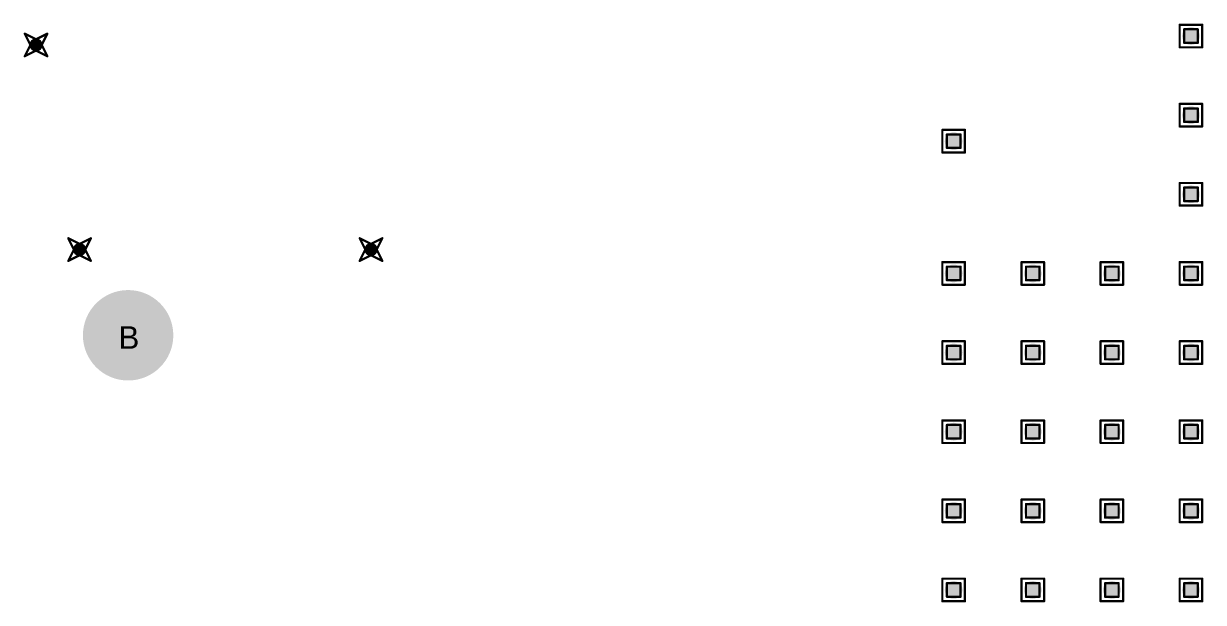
# Model space of a CAD drawing. Header units: millimetres. Extents: x -25 to 478, y -31 to 252.
# Drawn here: x 120.72 to 147.24, y 75.26 to 88.26 of the extents above; entities that cross this region are included whole.
import ezdxf

# ---------------------------------------------------------------- set-up
doc = ezdxf.new("R2010")
doc.units = ezdxf.units.MM
for name, color, linetype in [('DrillDrawing', 1, 'Continuous'), ('MultiLayer', 9, 'Continuous'), ('PadHoleLayer', 156, 'Continuous'), ('ViaHoleLayer', 16, 'Continuous')]:
    doc.layers.add(name, color=color, linetype=linetype)
doc.styles.add('Arial', font='', dxfattribs={"height": 0.2})
doc.styles.get('Arial').set_extended_font_data('Arial')

# ---------------------------------------------------------------- blocks, each defined once
blk = doc.blocks.new('KEYSTONE5000_975')
at = {"layer": 'MultiLayer'}
h = blk.add_hatch(color=9, dxfattribs=at)
edge = h.paths.add_edge_path()
edge.add_arc((0, 0), 1.016, 0, 360)
at = {"layer": 'PadHoleLayer'}
h = blk.add_hatch(color=156, dxfattribs=at)
edge = h.paths.add_edge_path()
edge.add_arc((0, 0), 0.508, 0, 360)

msp = doc.modelspace()

# ---------------------------------------------------------------- hatches: boundary and pattern name
at = {"layer": 'ViaHoleLayer'}
h = msp.add_hatch(color=16, dxfattribs=at)
edge = h.paths.add_edge_path()
edge.add_arc((146.964, 87.982), 0.2, 0, 360)
h = msp.add_hatch(color=16, dxfattribs=at)
edge = h.paths.add_edge_path()
edge.add_arc((121.003, 87.781), 0.15, 0, 360)
h = msp.add_hatch(color=16, dxfattribs=at)
edge = h.paths.add_edge_path()
edge.add_arc((146.964, 86.204), 0.2, 0, 360)
h = msp.add_hatch(color=16, dxfattribs=at)
edge = h.paths.add_edge_path()
edge.add_arc((141.63, 85.619), 0.2, 0, 360)
h = msp.add_hatch(color=16, dxfattribs=at)
edge = h.paths.add_edge_path()
edge.add_arc((146.964, 84.426), 0.2, 0, 360)
h = msp.add_hatch(color=16, dxfattribs=at)
edge = h.paths.add_edge_path()
edge.add_arc((121.982, 83.184), 0.15, 0, 360)
h = msp.add_hatch(color=16, dxfattribs=at)
edge = h.paths.add_edge_path()
edge.add_arc((128.533, 83.184), 0.15, 0, 360)
h = msp.add_hatch(color=16, dxfattribs=at)
edge = h.paths.add_edge_path()
edge.add_arc((141.63, 82.648), 0.2, 0, 360)
h = msp.add_hatch(color=16, dxfattribs=at)
edge = h.paths.add_edge_path()
edge.add_arc((143.408, 82.648), 0.2, 0, 360)
h = msp.add_hatch(color=16, dxfattribs=at)
edge = h.paths.add_edge_path()
edge.add_arc((145.186, 82.648), 0.2, 0, 360)
h = msp.add_hatch(color=16, dxfattribs=at)
edge = h.paths.add_edge_path()
edge.add_arc((146.964, 82.648), 0.2, 0, 360)
h = msp.add_hatch(color=16, dxfattribs=at)
edge = h.paths.add_edge_path()
edge.add_arc((141.63, 80.87), 0.2, 0, 360)
h = msp.add_hatch(color=16, dxfattribs=at)
edge = h.paths.add_edge_path()
edge.add_arc((143.408, 80.87), 0.2, 0, 360)
h = msp.add_hatch(color=16, dxfattribs=at)
edge = h.paths.add_edge_path()
edge.add_arc((145.186, 80.87), 0.2, 0, 360)
h = msp.add_hatch(color=16, dxfattribs=at)
edge = h.paths.add_edge_path()
edge.add_arc((146.964, 80.87), 0.2, 0, 360)
h = msp.add_hatch(color=16, dxfattribs=at)
edge = h.paths.add_edge_path()
edge.add_arc((141.63, 79.092), 0.2, 0, 360)
h = msp.add_hatch(color=16, dxfattribs=at)
edge = h.paths.add_edge_path()
edge.add_arc((143.408, 79.092), 0.2, 0, 360)
h = msp.add_hatch(color=16, dxfattribs=at)
edge = h.paths.add_edge_path()
edge.add_arc((145.186, 79.092), 0.2, 0, 360)
h = msp.add_hatch(color=16, dxfattribs=at)
edge = h.paths.add_edge_path()
edge.add_arc((146.964, 79.092), 0.2, 0, 360)
h = msp.add_hatch(color=16, dxfattribs=at)
edge = h.paths.add_edge_path()
edge.add_arc((141.63, 77.314), 0.2, 0, 360)
h = msp.add_hatch(color=16, dxfattribs=at)
edge = h.paths.add_edge_path()
edge.add_arc((143.408, 77.314), 0.2, 0, 360)
h = msp.add_hatch(color=16, dxfattribs=at)
edge = h.paths.add_edge_path()
edge.add_arc((145.186, 77.314), 0.2, 0, 360)
h = msp.add_hatch(color=16, dxfattribs=at)
edge = h.paths.add_edge_path()
edge.add_arc((146.964, 77.314), 0.2, 0, 360)
h = msp.add_hatch(color=16, dxfattribs=at)
edge = h.paths.add_edge_path()
edge.add_arc((141.63, 75.536), 0.2, 0, 360)
h = msp.add_hatch(color=16, dxfattribs=at)
edge = h.paths.add_edge_path()
edge.add_arc((143.408, 75.536), 0.2, 0, 360)
h = msp.add_hatch(color=16, dxfattribs=at)
edge = h.paths.add_edge_path()
edge.add_arc((145.186, 75.536), 0.2, 0, 360)
h = msp.add_hatch(color=16, dxfattribs=at)
edge = h.paths.add_edge_path()
edge.add_arc((146.964, 75.536), 0.2, 0, 360)

# ---------------------------------------------------------------- linework, layer by layer
at = {"layer": 'DrillDrawing', "const_width": 0.0508}
for points in [[(120.749, 88.035), (121.003, 87.908)], [(120.749, 88.035), (120.876, 87.781)], [(121.003, 87.908), (121.257, 88.035)], [(121.13, 87.781), (121.257, 88.035)], [(146.71, 88.236), (147.218, 88.236)], [(146.71, 87.728), (146.71, 88.236)], [(146.812, 88.134), (147.117, 88.134)], [(146.812, 87.829), (146.812, 88.134)], [(147.117, 87.829), (147.117, 88.134)], [(147.218, 87.728), (147.218, 88.236)], [(120.749, 87.527), (120.876, 87.781)], [(121.13, 87.781), (121.257, 87.527)], [(146.812, 87.829), (147.117, 87.829)], [(120.749, 87.527), (121.003, 87.654)], [(121.003, 87.654), (121.257, 87.527)], [(146.71, 87.728), (147.218, 87.728)], [(146.71, 86.458), (147.218, 86.458)], [(146.71, 85.95), (146.71, 86.458)], [(147.218, 85.95), (147.218, 86.458)], [(146.812, 86.356), (147.117, 86.356)], [(146.812, 86.051), (146.812, 86.356)], [(147.117, 86.051), (147.117, 86.356)], [(146.71, 85.95), (147.218, 85.95)], [(146.812, 86.051), (147.117, 86.051)], [(141.376, 85.873), (141.884, 85.873)], [(141.376, 85.365), (141.376, 85.873)], [(141.478, 85.772), (141.783, 85.772)], [(141.478, 85.467), (141.478, 85.772)], [(141.783, 85.467), (141.783, 85.772)], [(141.884, 85.365), (141.884, 85.873)], [(141.478, 85.467), (141.783, 85.467)], [(141.376, 85.365), (141.884, 85.365)], [(146.71, 84.68), (147.218, 84.68)], [(146.71, 84.172), (146.71, 84.68)], [(146.812, 84.578), (147.117, 84.578)], [(146.812, 84.273), (146.812, 84.578)], [(147.117, 84.273), (147.117, 84.578)], [(147.218, 84.172), (147.218, 84.68)], [(146.71, 84.172), (147.218, 84.172)], [(146.812, 84.273), (147.117, 84.273)], [(121.728, 83.438), (121.982, 83.311)], [(121.728, 83.438), (121.855, 83.184)], [(121.982, 83.311), (122.236, 83.438)], [(122.109, 83.184), (122.236, 83.438)], [(128.279, 83.438), (128.533, 83.311)], [(128.279, 83.438), (128.406, 83.184)], [(128.533, 83.311), (128.787, 83.438)], [(128.66, 83.184), (128.787, 83.438)], [(121.728, 82.93), (121.855, 83.184)], [(121.728, 82.93), (121.982, 83.057)], [(121.982, 83.057), (122.236, 82.93)], [(122.109, 83.184), (122.236, 82.93)], [(128.279, 82.93), (128.406, 83.184)], [(128.279, 82.93), (128.533, 83.057)], [(128.533, 83.057), (128.787, 82.93)], [(128.66, 83.184), (128.787, 82.93)], [(141.376, 82.902), (141.884, 82.902)], [(141.376, 82.394), (141.376, 82.902)], [(141.478, 82.8), (141.783, 82.8)], [(141.478, 82.495), (141.478, 82.8)], [(141.783, 82.495), (141.783, 82.8)], [(141.884, 82.394), (141.884, 82.902)], [(143.154, 82.902), (143.662, 82.902)], [(143.154, 82.394), (143.154, 82.902)], [(143.256, 82.8), (143.561, 82.8)], [(143.256, 82.495), (143.256, 82.8)], [(143.561, 82.495), (143.561, 82.8)], [(143.662, 82.394), (143.662, 82.902)], [(144.932, 82.902), (145.44, 82.902)], [(144.932, 82.394), (144.932, 82.902)], [(145.034, 82.8), (145.339, 82.8)], [(145.034, 82.495), (145.034, 82.8)], [(145.339, 82.495), (145.339, 82.8)], [(145.44, 82.394), (145.44, 82.902)], [(146.71, 82.902), (147.218, 82.902)], [(146.71, 82.394), (146.71, 82.902)], [(146.812, 82.8), (147.117, 82.8)], [(146.812, 82.495), (146.812, 82.8)], [(147.117, 82.495), (147.117, 82.8)], [(147.218, 82.394), (147.218, 82.902)], [(141.478, 82.495), (141.783, 82.495)], [(143.256, 82.495), (143.561, 82.495)], [(145.034, 82.495), (145.339, 82.495)], [(146.812, 82.495), (147.117, 82.495)], [(141.376, 82.394), (141.884, 82.394)], [(143.154, 82.394), (143.662, 82.394)], [(144.932, 82.394), (145.44, 82.394)], [(146.71, 82.394), (147.218, 82.394)], [(141.376, 81.124), (141.884, 81.124)], [(141.376, 80.616), (141.376, 81.124)], [(141.478, 81.022), (141.783, 81.022)], [(141.478, 80.717), (141.478, 81.022)], [(141.783, 80.717), (141.783, 81.022)], [(141.884, 80.616), (141.884, 81.124)], [(143.154, 81.124), (143.662, 81.124)], [(143.154, 80.616), (143.154, 81.124)], [(143.256, 81.022), (143.561, 81.022)], [(143.256, 80.717), (143.256, 81.022)], [(143.561, 80.717), (143.561, 81.022)], [(143.662, 80.616), (143.662, 81.124)], [(144.932, 81.124), (145.44, 81.124)], [(144.932, 80.616), (144.932, 81.124)], [(145.034, 81.022), (145.339, 81.022)], [(145.034, 80.717), (145.034, 81.022)], [(145.339, 80.717), (145.339, 81.022)], [(145.44, 80.616), (145.44, 81.124)], [(146.71, 81.124), (147.218, 81.124)], [(146.71, 80.616), (146.71, 81.124)], [(146.812, 81.022), (147.117, 81.022)], [(146.812, 80.717), (146.812, 81.022)], [(147.117, 80.717), (147.117, 81.022)], [(147.218, 80.616), (147.218, 81.124)], [(141.376, 80.616), (141.884, 80.616)], [(141.478, 80.717), (141.783, 80.717)], [(143.154, 80.616), (143.662, 80.616)], [(143.256, 80.717), (143.561, 80.717)], [(144.932, 80.616), (145.44, 80.616)], [(145.034, 80.717), (145.339, 80.717)], [(146.71, 80.616), (147.218, 80.616)], [(146.812, 80.717), (147.117, 80.717)], [(141.376, 79.346), (141.884, 79.346)], [(141.376, 78.838), (141.376, 79.346)], [(141.884, 78.838), (141.884, 79.346)], [(143.154, 79.346), (143.662, 79.346)], [(143.154, 78.838), (143.154, 79.346)], [(143.662, 78.838), (143.662, 79.346)], [(144.932, 79.346), (145.44, 79.346)], [(144.932, 78.838), (144.932, 79.346)], [(145.44, 78.838), (145.44, 79.346)], [(146.71, 79.346), (147.218, 79.346)], [(146.71, 78.838), (146.71, 79.346)], [(147.218, 78.838), (147.218, 79.346)], [(141.478, 79.244), (141.783, 79.244)], [(141.478, 78.939), (141.478, 79.244)], [(141.783, 78.939), (141.783, 79.244)], [(143.256, 79.244), (143.561, 79.244)], [(143.256, 78.939), (143.256, 79.244)], [(143.561, 78.939), (143.561, 79.244)], [(145.034, 79.244), (145.339, 79.244)], [(145.034, 78.939), (145.034, 79.244)], [(145.339, 78.939), (145.339, 79.244)], [(146.812, 79.244), (147.117, 79.244)], [(146.812, 78.939), (146.812, 79.244)], [(147.117, 78.939), (147.117, 79.244)], [(141.376, 78.838), (141.884, 78.838)], [(141.478, 78.939), (141.783, 78.939)], [(143.154, 78.838), (143.662, 78.838)], [(143.256, 78.939), (143.561, 78.939)], [(144.932, 78.838), (145.44, 78.838)], [(145.034, 78.939), (145.339, 78.939)], [(146.71, 78.838), (147.218, 78.838)], [(146.812, 78.939), (147.117, 78.939)], [(141.376, 77.568), (141.884, 77.568)], [(141.376, 77.06), (141.376, 77.568)], [(141.478, 77.466), (141.783, 77.466)], [(141.478, 77.161), (141.478, 77.466)], [(141.783, 77.161), (141.783, 77.466)], [(141.884, 77.06), (141.884, 77.568)], [(143.154, 77.568), (143.662, 77.568)], [(143.154, 77.06), (143.154, 77.568)], [(143.256, 77.466), (143.561, 77.466)], [(143.256, 77.161), (143.256, 77.466)], [(143.561, 77.161), (143.561, 77.466)], [(143.662, 77.06), (143.662, 77.568)], [(144.932, 77.568), (145.44, 77.568)], [(144.932, 77.06), (144.932, 77.568)], [(145.034, 77.466), (145.339, 77.466)], [(145.034, 77.161), (145.034, 77.466)], [(145.339, 77.161), (145.339, 77.466)], [(145.44, 77.06), (145.44, 77.568)], [(146.71, 77.568), (147.218, 77.568)], [(146.71, 77.06), (146.71, 77.568)], [(146.812, 77.466), (147.117, 77.466)], [(146.812, 77.161), (146.812, 77.466)], [(147.117, 77.161), (147.117, 77.466)], [(147.218, 77.06), (147.218, 77.568)], [(141.478, 77.161), (141.783, 77.161)], [(143.256, 77.161), (143.561, 77.161)], [(145.034, 77.161), (145.339, 77.161)], [(146.812, 77.161), (147.117, 77.161)], [(141.376, 77.06), (141.884, 77.06)], [(143.154, 77.06), (143.662, 77.06)], [(144.932, 77.06), (145.44, 77.06)], [(146.71, 77.06), (147.218, 77.06)], [(141.376, 75.79), (141.884, 75.79)], [(141.376, 75.282), (141.376, 75.79)], [(141.478, 75.688), (141.783, 75.688)], [(141.478, 75.383), (141.478, 75.688)], [(141.783, 75.383), (141.783, 75.688)], [(141.884, 75.282), (141.884, 75.79)], [(143.154, 75.79), (143.662, 75.79)], [(143.154, 75.282), (143.154, 75.79)], [(143.256, 75.688), (143.561, 75.688)], [(143.256, 75.383), (143.256, 75.688)], [(143.561, 75.383), (143.561, 75.688)], [(143.662, 75.282), (143.662, 75.79)], [(144.932, 75.79), (145.44, 75.79)], [(144.932, 75.282), (144.932, 75.79)], [(145.034, 75.688), (145.339, 75.688)], [(145.034, 75.383), (145.034, 75.688)], [(145.339, 75.383), (145.339, 75.688)], [(145.44, 75.282), (145.44, 75.79)], [(146.71, 75.79), (147.218, 75.79)], [(146.71, 75.282), (146.71, 75.79)], [(146.812, 75.688), (147.117, 75.688)], [(146.812, 75.383), (146.812, 75.688)], [(147.117, 75.383), (147.117, 75.688)], [(147.218, 75.282), (147.218, 75.79)], [(141.478, 75.383), (141.783, 75.383)], [(143.256, 75.383), (143.561, 75.383)], [(145.034, 75.383), (145.339, 75.383)], [(146.812, 75.383), (147.117, 75.383)], [(141.376, 75.282), (141.884, 75.282)], [(143.154, 75.282), (143.662, 75.282)], [(144.932, 75.282), (145.44, 75.282)], [(146.71, 75.282), (147.218, 75.282)]]:
    msp.add_lwpolyline(points, dxfattribs=at)
at = {"layer": 'DrillDrawing', "const_width": 0.0254}
for points in [[(120.736, 88.035, 1), (120.762, 88.035, 1)], [(120.736, 88.035, 1), (120.762, 88.035, 1)], [(121.244, 88.035, 1), (121.27, 88.035, 1)], [(121.244, 88.035, 1), (121.27, 88.035, 1)], [(146.698, 88.236, 1), (146.723, 88.236, 1)], [(146.698, 88.236, 1), (146.723, 88.236, 1)], [(146.799, 88.134, 1), (146.825, 88.134, 1)], [(146.799, 88.134, 1), (146.825, 88.134, 1)], [(147.104, 88.134, 1), (147.13, 88.134, 1)], [(147.104, 88.134, 1), (147.13, 88.134, 1)], [(147.206, 88.236, 1), (147.231, 88.236, 1)], [(147.206, 88.236, 1), (147.231, 88.236, 1)], [(120.863, 87.781, 1), (120.889, 87.781, 1)], [(120.863, 87.781, 1), (120.889, 87.781, 1)], [(120.99, 87.908, 1), (121.016, 87.908, 1)], [(120.99, 87.908, 1), (121.016, 87.908, 1)], [(121.117, 87.781, 1), (121.143, 87.781, 1)], [(121.117, 87.781, 1), (121.143, 87.781, 1)], [(146.799, 87.829, 1), (146.825, 87.829, 1)], [(146.799, 87.829, 1), (146.825, 87.829, 1)], [(147.104, 87.829, 1), (147.13, 87.829, 1)], [(147.104, 87.829, 1), (147.13, 87.829, 1)], [(120.736, 87.527, 1), (120.762, 87.527, 1)], [(120.736, 87.527, 1), (120.762, 87.527, 1)], [(120.99, 87.654, 1), (121.016, 87.654, 1)], [(120.99, 87.654, 1), (121.016, 87.654, 1)], [(121.244, 87.527, 1), (121.27, 87.527, 1)], [(121.244, 87.527, 1), (121.27, 87.527, 1)], [(146.698, 87.728, 1), (146.723, 87.728, 1)], [(146.698, 87.728, 1), (146.723, 87.728, 1)], [(147.206, 87.728, 1), (147.231, 87.728, 1)], [(147.206, 87.728, 1), (147.231, 87.728, 1)], [(146.698, 86.458, 1), (146.723, 86.458, 1)], [(146.698, 86.458, 1), (146.723, 86.458, 1)], [(147.206, 86.458, 1), (147.231, 86.458, 1)], [(147.206, 86.458, 1), (147.231, 86.458, 1)], [(146.799, 86.356, 1), (146.825, 86.356, 1)], [(146.799, 86.356, 1), (146.825, 86.356, 1)], [(147.104, 86.356, 1), (147.13, 86.356, 1)], [(147.104, 86.356, 1), (147.13, 86.356, 1)], [(146.698, 85.95, 1), (146.723, 85.95, 1)], [(146.698, 85.95, 1), (146.723, 85.95, 1)], [(146.799, 86.051, 1), (146.825, 86.051, 1)], [(146.799, 86.051, 1), (146.825, 86.051, 1)], [(147.104, 86.051, 1), (147.13, 86.051, 1)], [(147.104, 86.051, 1), (147.13, 86.051, 1)], [(147.206, 85.95, 1), (147.231, 85.95, 1)], [(147.206, 85.95, 1), (147.231, 85.95, 1)], [(141.364, 85.873, 1), (141.389, 85.873, 1)], [(141.364, 85.873, 1), (141.389, 85.873, 1)], [(141.465, 85.772, 1), (141.491, 85.772, 1)], [(141.465, 85.772, 1), (141.491, 85.772, 1)], [(141.77, 85.772, 1), (141.796, 85.772, 1)], [(141.77, 85.772, 1), (141.796, 85.772, 1)], [(141.872, 85.873, 1), (141.897, 85.873, 1)], [(141.872, 85.873, 1), (141.897, 85.873, 1)], [(141.465, 85.467, 1), (141.491, 85.467, 1)], [(141.465, 85.467, 1), (141.491, 85.467, 1)], [(141.77, 85.467, 1), (141.796, 85.467, 1)], [(141.77, 85.467, 1), (141.796, 85.467, 1)], [(141.364, 85.365, 1), (141.389, 85.365, 1)], [(141.364, 85.365, 1), (141.389, 85.365, 1)], [(141.872, 85.365, 1), (141.897, 85.365, 1)], [(141.872, 85.365, 1), (141.897, 85.365, 1)], [(146.698, 84.68, 1), (146.723, 84.68, 1)], [(146.698, 84.68, 1), (146.723, 84.68, 1)], [(146.799, 84.578, 1), (146.825, 84.578, 1)], [(146.799, 84.578, 1), (146.825, 84.578, 1)], [(147.104, 84.578, 1), (147.13, 84.578, 1)], [(147.104, 84.578, 1), (147.13, 84.578, 1)], [(147.206, 84.68, 1), (147.231, 84.68, 1)], [(147.206, 84.68, 1), (147.231, 84.68, 1)], [(146.698, 84.172, 1), (146.723, 84.172, 1)], [(146.698, 84.172, 1), (146.723, 84.172, 1)], [(146.799, 84.273, 1), (146.825, 84.273, 1)], [(146.799, 84.273, 1), (146.825, 84.273, 1)], [(147.104, 84.273, 1), (147.13, 84.273, 1)], [(147.104, 84.273, 1), (147.13, 84.273, 1)], [(147.206, 84.172, 1), (147.231, 84.172, 1)], [(147.206, 84.172, 1), (147.231, 84.172, 1)], [(121.716, 83.438, 1), (121.741, 83.438, 1)], [(121.716, 83.438, 1), (121.741, 83.438, 1)], [(121.97, 83.311, 1), (121.995, 83.311, 1)], [(121.97, 83.311, 1), (121.995, 83.311, 1)], [(122.224, 83.438, 1), (122.249, 83.438, 1)], [(122.224, 83.438, 1), (122.249, 83.438, 1)], [(128.266, 83.438, 1), (128.292, 83.438, 1)], [(128.266, 83.438, 1), (128.292, 83.438, 1)], [(128.52, 83.311, 1), (128.546, 83.311, 1)], [(128.52, 83.311, 1), (128.546, 83.311, 1)], [(128.774, 83.438, 1), (128.8, 83.438, 1)], [(128.774, 83.438, 1), (128.8, 83.438, 1)], [(121.843, 83.184, 1), (121.868, 83.184, 1)], [(121.843, 83.184, 1), (121.868, 83.184, 1)], [(121.97, 83.057, 1), (121.995, 83.057, 1)], [(121.97, 83.057, 1), (121.995, 83.057, 1)], [(122.097, 83.184, 1), (122.122, 83.184, 1)], [(122.097, 83.184, 1), (122.122, 83.184, 1)], [(128.393, 83.184, 1), (128.419, 83.184, 1)], [(128.393, 83.184, 1), (128.419, 83.184, 1)], [(128.52, 83.057, 1), (128.546, 83.057, 1)], [(128.52, 83.057, 1), (128.546, 83.057, 1)], [(128.647, 83.184, 1), (128.673, 83.184, 1)], [(128.647, 83.184, 1), (128.673, 83.184, 1)], [(121.716, 82.93, 1), (121.741, 82.93, 1)], [(121.716, 82.93, 1), (121.741, 82.93, 1)], [(122.224, 82.93, 1), (122.249, 82.93, 1)], [(122.224, 82.93, 1), (122.249, 82.93, 1)], [(128.266, 82.93, 1), (128.292, 82.93, 1)], [(128.266, 82.93, 1), (128.292, 82.93, 1)], [(128.774, 82.93, 1), (128.8, 82.93, 1)], [(128.774, 82.93, 1), (128.8, 82.93, 1)], [(141.364, 82.902, 1), (141.389, 82.902, 1)], [(141.364, 82.902, 1), (141.389, 82.902, 1)], [(141.465, 82.8, 1), (141.491, 82.8, 1)], [(141.465, 82.8, 1), (141.491, 82.8, 1)], [(141.77, 82.8, 1), (141.796, 82.8, 1)], [(141.77, 82.8, 1), (141.796, 82.8, 1)], [(141.872, 82.902, 1), (141.897, 82.902, 1)], [(141.872, 82.902, 1), (141.897, 82.902, 1)], [(143.142, 82.902, 1), (143.167, 82.902, 1)], [(143.142, 82.902, 1), (143.167, 82.902, 1)], [(143.243, 82.8, 1), (143.269, 82.8, 1)], [(143.243, 82.8, 1), (143.269, 82.8, 1)], [(143.548, 82.8, 1), (143.573, 82.8, 1)], [(143.548, 82.8, 1), (143.573, 82.8, 1)], [(143.65, 82.902, 1), (143.675, 82.902, 1)], [(143.65, 82.902, 1), (143.675, 82.902, 1)], [(144.92, 82.902, 1), (144.945, 82.902, 1)], [(144.92, 82.902, 1), (144.945, 82.902, 1)], [(145.021, 82.8, 1), (145.047, 82.8, 1)], [(145.021, 82.8, 1), (145.047, 82.8, 1)], [(145.326, 82.8, 1), (145.351, 82.8, 1)], [(145.326, 82.8, 1), (145.351, 82.8, 1)], [(145.428, 82.902, 1), (145.453, 82.902, 1)], [(145.428, 82.902, 1), (145.453, 82.902, 1)], [(146.698, 82.902, 1), (146.723, 82.902, 1)], [(146.698, 82.902, 1), (146.723, 82.902, 1)], [(146.799, 82.8, 1), (146.825, 82.8, 1)], [(146.799, 82.8, 1), (146.825, 82.8, 1)], [(147.104, 82.8, 1), (147.13, 82.8, 1)], [(147.104, 82.8, 1), (147.13, 82.8, 1)], [(147.206, 82.902, 1), (147.231, 82.902, 1)], [(147.206, 82.902, 1), (147.231, 82.902, 1)], [(141.465, 82.495, 1), (141.491, 82.495, 1)], [(141.465, 82.495, 1), (141.491, 82.495, 1)], [(141.77, 82.495, 1), (141.796, 82.495, 1)], [(141.77, 82.495, 1), (141.796, 82.495, 1)], [(143.243, 82.495, 1), (143.269, 82.495, 1)], [(143.243, 82.495, 1), (143.269, 82.495, 1)], [(143.548, 82.495, 1), (143.573, 82.495, 1)], [(143.548, 82.495, 1), (143.573, 82.495, 1)], [(145.021, 82.495, 1), (145.047, 82.495, 1)], [(145.021, 82.495, 1), (145.047, 82.495, 1)], [(145.326, 82.495, 1), (145.351, 82.495, 1)], [(145.326, 82.495, 1), (145.351, 82.495, 1)], [(146.799, 82.495, 1), (146.825, 82.495, 1)], [(146.799, 82.495, 1), (146.825, 82.495, 1)], [(147.104, 82.495, 1), (147.13, 82.495, 1)], [(147.104, 82.495, 1), (147.13, 82.495, 1)], [(141.364, 82.394, 1), (141.389, 82.394, 1)], [(141.364, 82.394, 1), (141.389, 82.394, 1)], [(141.872, 82.394, 1), (141.897, 82.394, 1)], [(141.872, 82.394, 1), (141.897, 82.394, 1)], [(143.142, 82.394, 1), (143.167, 82.394, 1)], [(143.142, 82.394, 1), (143.167, 82.394, 1)], [(143.65, 82.394, 1), (143.675, 82.394, 1)], [(143.65, 82.394, 1), (143.675, 82.394, 1)], [(144.92, 82.394, 1), (144.945, 82.394, 1)], [(144.92, 82.394, 1), (144.945, 82.394, 1)], [(145.428, 82.394, 1), (145.453, 82.394, 1)], [(145.428, 82.394, 1), (145.453, 82.394, 1)], [(146.698, 82.394, 1), (146.723, 82.394, 1)], [(146.698, 82.394, 1), (146.723, 82.394, 1)], [(147.206, 82.394, 1), (147.231, 82.394, 1)], [(147.206, 82.394, 1), (147.231, 82.394, 1)], [(141.364, 81.124, 1), (141.389, 81.124, 1)], [(141.364, 81.124, 1), (141.389, 81.124, 1)], [(141.465, 81.022, 1), (141.491, 81.022, 1)], [(141.465, 81.022, 1), (141.491, 81.022, 1)], [(141.77, 81.022, 1), (141.796, 81.022, 1)], [(141.77, 81.022, 1), (141.796, 81.022, 1)], [(141.872, 81.124, 1), (141.897, 81.124, 1)], [(141.872, 81.124, 1), (141.897, 81.124, 1)], [(143.142, 81.124, 1), (143.167, 81.124, 1)], [(143.142, 81.124, 1), (143.167, 81.124, 1)], [(143.243, 81.022, 1), (143.269, 81.022, 1)], [(143.243, 81.022, 1), (143.269, 81.022, 1)], [(143.548, 81.022, 1), (143.573, 81.022, 1)], [(143.548, 81.022, 1), (143.573, 81.022, 1)], [(143.65, 81.124, 1), (143.675, 81.124, 1)], [(143.65, 81.124, 1), (143.675, 81.124, 1)], [(144.92, 81.124, 1), (144.945, 81.124, 1)], [(144.92, 81.124, 1), (144.945, 81.124, 1)], [(145.021, 81.022, 1), (145.047, 81.022, 1)], [(145.021, 81.022, 1), (145.047, 81.022, 1)], [(145.326, 81.022, 1), (145.351, 81.022, 1)], [(145.326, 81.022, 1), (145.351, 81.022, 1)], [(145.428, 81.124, 1), (145.453, 81.124, 1)], [(145.428, 81.124, 1), (145.453, 81.124, 1)], [(146.698, 81.124, 1), (146.723, 81.124, 1)], [(146.698, 81.124, 1), (146.723, 81.124, 1)], [(146.799, 81.022, 1), (146.825, 81.022, 1)], [(146.799, 81.022, 1), (146.825, 81.022, 1)], [(147.104, 81.022, 1), (147.13, 81.022, 1)], [(147.104, 81.022, 1), (147.13, 81.022, 1)], [(147.206, 81.124, 1), (147.231, 81.124, 1)], [(147.206, 81.124, 1), (147.231, 81.124, 1)], [(141.364, 80.616, 1), (141.389, 80.616, 1)], [(141.364, 80.616, 1), (141.389, 80.616, 1)], [(141.465, 80.717, 1), (141.491, 80.717, 1)], [(141.465, 80.717, 1), (141.491, 80.717, 1)], [(141.77, 80.717, 1), (141.796, 80.717, 1)], [(141.77, 80.717, 1), (141.796, 80.717, 1)], [(141.872, 80.616, 1), (141.897, 80.616, 1)], [(141.872, 80.616, 1), (141.897, 80.616, 1)], [(143.142, 80.616, 1), (143.167, 80.616, 1)], [(143.142, 80.616, 1), (143.167, 80.616, 1)], [(143.243, 80.717, 1), (143.269, 80.717, 1)], [(143.243, 80.717, 1), (143.269, 80.717, 1)], [(143.548, 80.717, 1), (143.573, 80.717, 1)], [(143.548, 80.717, 1), (143.573, 80.717, 1)], [(143.65, 80.616, 1), (143.675, 80.616, 1)], [(143.65, 80.616, 1), (143.675, 80.616, 1)], [(144.92, 80.616, 1), (144.945, 80.616, 1)], [(144.92, 80.616, 1), (144.945, 80.616, 1)], [(145.021, 80.717, 1), (145.047, 80.717, 1)], [(145.021, 80.717, 1), (145.047, 80.717, 1)], [(145.326, 80.717, 1), (145.351, 80.717, 1)], [(145.326, 80.717, 1), (145.351, 80.717, 1)], [(145.428, 80.616, 1), (145.453, 80.616, 1)], [(145.428, 80.616, 1), (145.453, 80.616, 1)], [(146.698, 80.616, 1), (146.723, 80.616, 1)], [(146.698, 80.616, 1), (146.723, 80.616, 1)], [(146.799, 80.717, 1), (146.825, 80.717, 1)], [(146.799, 80.717, 1), (146.825, 80.717, 1)], [(147.104, 80.717, 1), (147.13, 80.717, 1)], [(147.104, 80.717, 1), (147.13, 80.717, 1)], [(147.206, 80.616, 1), (147.231, 80.616, 1)], [(147.206, 80.616, 1), (147.231, 80.616, 1)], [(141.364, 79.346, 1), (141.389, 79.346, 1)], [(141.364, 79.346, 1), (141.389, 79.346, 1)], [(141.872, 79.346, 1), (141.897, 79.346, 1)], [(141.872, 79.346, 1), (141.897, 79.346, 1)], [(143.142, 79.346, 1), (143.167, 79.346, 1)], [(143.142, 79.346, 1), (143.167, 79.346, 1)], [(143.65, 79.346, 1), (143.675, 79.346, 1)], [(143.65, 79.346, 1), (143.675, 79.346, 1)], [(144.92, 79.346, 1), (144.945, 79.346, 1)], [(144.92, 79.346, 1), (144.945, 79.346, 1)], [(145.428, 79.346, 1), (145.453, 79.346, 1)], [(145.428, 79.346, 1), (145.453, 79.346, 1)], [(146.698, 79.346, 1), (146.723, 79.346, 1)], [(146.698, 79.346, 1), (146.723, 79.346, 1)], [(147.206, 79.346, 1), (147.231, 79.346, 1)], [(147.206, 79.346, 1), (147.231, 79.346, 1)], [(141.465, 79.244, 1), (141.491, 79.244, 1)], [(141.465, 79.244, 1), (141.491, 79.244, 1)], [(141.77, 79.244, 1), (141.796, 79.244, 1)], [(141.77, 79.244, 1), (141.796, 79.244, 1)], [(143.243, 79.244, 1), (143.269, 79.244, 1)], [(143.243, 79.244, 1), (143.269, 79.244, 1)], [(143.548, 79.244, 1), (143.573, 79.244, 1)], [(143.548, 79.244, 1), (143.573, 79.244, 1)], [(145.021, 79.244, 1), (145.047, 79.244, 1)], [(145.021, 79.244, 1), (145.047, 79.244, 1)], [(145.326, 79.244, 1), (145.351, 79.244, 1)], [(145.326, 79.244, 1), (145.351, 79.244, 1)], [(146.799, 79.244, 1), (146.825, 79.244, 1)], [(146.799, 79.244, 1), (146.825, 79.244, 1)], [(147.104, 79.244, 1), (147.13, 79.244, 1)], [(147.104, 79.244, 1), (147.13, 79.244, 1)], [(141.364, 78.838, 1), (141.389, 78.838, 1)], [(141.364, 78.838, 1), (141.389, 78.838, 1)], [(141.465, 78.939, 1), (141.491, 78.939, 1)], [(141.465, 78.939, 1), (141.491, 78.939, 1)], [(141.77, 78.939, 1), (141.796, 78.939, 1)], [(141.77, 78.939, 1), (141.796, 78.939, 1)], [(141.872, 78.838, 1), (141.897, 78.838, 1)], [(141.872, 78.838, 1), (141.897, 78.838, 1)], [(143.142, 78.838, 1), (143.167, 78.838, 1)], [(143.142, 78.838, 1), (143.167, 78.838, 1)], [(143.243, 78.939, 1), (143.269, 78.939, 1)], [(143.243, 78.939, 1), (143.269, 78.939, 1)], [(143.548, 78.939, 1), (143.573, 78.939, 1)], [(143.548, 78.939, 1), (143.573, 78.939, 1)], [(143.65, 78.838, 1), (143.675, 78.838, 1)], [(143.65, 78.838, 1), (143.675, 78.838, 1)], [(144.92, 78.838, 1), (144.945, 78.838, 1)], [(144.92, 78.838, 1), (144.945, 78.838, 1)], [(145.021, 78.939, 1), (145.047, 78.939, 1)], [(145.021, 78.939, 1), (145.047, 78.939, 1)], [(145.326, 78.939, 1), (145.351, 78.939, 1)], [(145.326, 78.939, 1), (145.351, 78.939, 1)], [(145.428, 78.838, 1), (145.453, 78.838, 1)], [(145.428, 78.838, 1), (145.453, 78.838, 1)], [(146.698, 78.838, 1), (146.723, 78.838, 1)], [(146.698, 78.838, 1), (146.723, 78.838, 1)], [(146.799, 78.939, 1), (146.825, 78.939, 1)], [(146.799, 78.939, 1), (146.825, 78.939, 1)], [(147.104, 78.939, 1), (147.13, 78.939, 1)], [(147.104, 78.939, 1), (147.13, 78.939, 1)], [(147.206, 78.838, 1), (147.231, 78.838, 1)], [(147.206, 78.838, 1), (147.231, 78.838, 1)], [(141.364, 77.568, 1), (141.389, 77.568, 1)], [(141.364, 77.568, 1), (141.389, 77.568, 1)], [(141.465, 77.466, 1), (141.491, 77.466, 1)], [(141.465, 77.466, 1), (141.491, 77.466, 1)], [(141.77, 77.466, 1), (141.796, 77.466, 1)], [(141.77, 77.466, 1), (141.796, 77.466, 1)], [(141.872, 77.568, 1), (141.897, 77.568, 1)], [(141.872, 77.568, 1), (141.897, 77.568, 1)], [(143.142, 77.568, 1), (143.167, 77.568, 1)], [(143.142, 77.568, 1), (143.167, 77.568, 1)], [(143.243, 77.466, 1), (143.269, 77.466, 1)], [(143.243, 77.466, 1), (143.269, 77.466, 1)], [(143.548, 77.466, 1), (143.573, 77.466, 1)], [(143.548, 77.466, 1), (143.573, 77.466, 1)], [(143.65, 77.568, 1), (143.675, 77.568, 1)], [(143.65, 77.568, 1), (143.675, 77.568, 1)], [(144.92, 77.568, 1), (144.945, 77.568, 1)], [(144.92, 77.568, 1), (144.945, 77.568, 1)], [(145.021, 77.466, 1), (145.047, 77.466, 1)], [(145.021, 77.466, 1), (145.047, 77.466, 1)], [(145.326, 77.466, 1), (145.351, 77.466, 1)], [(145.326, 77.466, 1), (145.351, 77.466, 1)], [(145.428, 77.568, 1), (145.453, 77.568, 1)], [(145.428, 77.568, 1), (145.453, 77.568, 1)], [(146.698, 77.568, 1), (146.723, 77.568, 1)], [(146.698, 77.568, 1), (146.723, 77.568, 1)], [(146.799, 77.466, 1), (146.825, 77.466, 1)], [(146.799, 77.466, 1), (146.825, 77.466, 1)], [(147.104, 77.466, 1), (147.13, 77.466, 1)], [(147.104, 77.466, 1), (147.13, 77.466, 1)], [(147.206, 77.568, 1), (147.231, 77.568, 1)], [(147.206, 77.568, 1), (147.231, 77.568, 1)], [(141.465, 77.161, 1), (141.491, 77.161, 1)], [(141.465, 77.161, 1), (141.491, 77.161, 1)], [(141.77, 77.161, 1), (141.796, 77.161, 1)], [(141.77, 77.161, 1), (141.796, 77.161, 1)], [(143.243, 77.161, 1), (143.269, 77.161, 1)], [(143.243, 77.161, 1), (143.269, 77.161, 1)], [(143.548, 77.161, 1), (143.573, 77.161, 1)], [(143.548, 77.161, 1), (143.573, 77.161, 1)], [(145.021, 77.161, 1), (145.047, 77.161, 1)], [(145.021, 77.161, 1), (145.047, 77.161, 1)], [(145.326, 77.161, 1), (145.351, 77.161, 1)], [(145.326, 77.161, 1), (145.351, 77.161, 1)], [(146.799, 77.161, 1), (146.825, 77.161, 1)], [(146.799, 77.161, 1), (146.825, 77.161, 1)], [(147.104, 77.161, 1), (147.13, 77.161, 1)], [(147.104, 77.161, 1), (147.13, 77.161, 1)], [(141.364, 77.06, 1), (141.389, 77.06, 1)], [(141.364, 77.06, 1), (141.389, 77.06, 1)], [(141.872, 77.06, 1), (141.897, 77.06, 1)], [(141.872, 77.06, 1), (141.897, 77.06, 1)], [(143.142, 77.06, 1), (143.167, 77.06, 1)], [(143.142, 77.06, 1), (143.167, 77.06, 1)], [(143.65, 77.06, 1), (143.675, 77.06, 1)], [(143.65, 77.06, 1), (143.675, 77.06, 1)], [(144.92, 77.06, 1), (144.945, 77.06, 1)], [(144.92, 77.06, 1), (144.945, 77.06, 1)], [(145.428, 77.06, 1), (145.453, 77.06, 1)], [(145.428, 77.06, 1), (145.453, 77.06, 1)], [(146.698, 77.06, 1), (146.723, 77.06, 1)], [(146.698, 77.06, 1), (146.723, 77.06, 1)], [(147.206, 77.06, 1), (147.231, 77.06, 1)], [(147.206, 77.06, 1), (147.231, 77.06, 1)], [(141.364, 75.79, 1), (141.389, 75.79, 1)], [(141.364, 75.79, 1), (141.389, 75.79, 1)], [(141.465, 75.688, 1), (141.491, 75.688, 1)], [(141.465, 75.688, 1), (141.491, 75.688, 1)], [(141.77, 75.688, 1), (141.796, 75.688, 1)], [(141.77, 75.688, 1), (141.796, 75.688, 1)], [(141.872, 75.79, 1), (141.897, 75.79, 1)], [(141.872, 75.79, 1), (141.897, 75.79, 1)], [(143.142, 75.79, 1), (143.167, 75.79, 1)], [(143.142, 75.79, 1), (143.167, 75.79, 1)], [(143.243, 75.688, 1), (143.269, 75.688, 1)], [(143.243, 75.688, 1), (143.269, 75.688, 1)], [(143.548, 75.688, 1), (143.573, 75.688, 1)], [(143.548, 75.688, 1), (143.573, 75.688, 1)], [(143.65, 75.79, 1), (143.675, 75.79, 1)], [(143.65, 75.79, 1), (143.675, 75.79, 1)], [(144.92, 75.79, 1), (144.945, 75.79, 1)], [(144.92, 75.79, 1), (144.945, 75.79, 1)], [(145.021, 75.688, 1), (145.047, 75.688, 1)], [(145.021, 75.688, 1), (145.047, 75.688, 1)], [(145.326, 75.688, 1), (145.351, 75.688, 1)], [(145.326, 75.688, 1), (145.351, 75.688, 1)], [(145.428, 75.79, 1), (145.453, 75.79, 1)], [(145.428, 75.79, 1), (145.453, 75.79, 1)], [(146.698, 75.79, 1), (146.723, 75.79, 1)], [(146.698, 75.79, 1), (146.723, 75.79, 1)], [(146.799, 75.688, 1), (146.825, 75.688, 1)], [(146.799, 75.688, 1), (146.825, 75.688, 1)], [(147.104, 75.688, 1), (147.13, 75.688, 1)], [(147.104, 75.688, 1), (147.13, 75.688, 1)], [(147.206, 75.79, 1), (147.231, 75.79, 1)], [(147.206, 75.79, 1), (147.231, 75.79, 1)], [(141.465, 75.383, 1), (141.491, 75.383, 1)], [(141.465, 75.383, 1), (141.491, 75.383, 1)], [(141.77, 75.383, 1), (141.796, 75.383, 1)], [(141.77, 75.383, 1), (141.796, 75.383, 1)], [(143.243, 75.383, 1), (143.269, 75.383, 1)], [(143.243, 75.383, 1), (143.269, 75.383, 1)], [(143.548, 75.383, 1), (143.573, 75.383, 1)], [(143.548, 75.383, 1), (143.573, 75.383, 1)], [(145.021, 75.383, 1), (145.047, 75.383, 1)], [(145.021, 75.383, 1), (145.047, 75.383, 1)], [(145.326, 75.383, 1), (145.351, 75.383, 1)], [(145.326, 75.383, 1), (145.351, 75.383, 1)], [(146.799, 75.383, 1), (146.825, 75.383, 1)], [(146.799, 75.383, 1), (146.825, 75.383, 1)], [(147.104, 75.383, 1), (147.13, 75.383, 1)], [(147.104, 75.383, 1), (147.13, 75.383, 1)], [(141.364, 75.282, 1), (141.389, 75.282, 1)], [(141.364, 75.282, 1), (141.389, 75.282, 1)], [(141.872, 75.282, 1), (141.897, 75.282, 1)], [(141.872, 75.282, 1), (141.897, 75.282, 1)], [(143.142, 75.282, 1), (143.167, 75.282, 1)], [(143.142, 75.282, 1), (143.167, 75.282, 1)], [(143.65, 75.282, 1), (143.675, 75.282, 1)], [(143.65, 75.282, 1), (143.675, 75.282, 1)], [(144.92, 75.282, 1), (144.945, 75.282, 1)], [(144.92, 75.282, 1), (144.945, 75.282, 1)], [(145.428, 75.282, 1), (145.453, 75.282, 1)], [(145.428, 75.282, 1), (145.453, 75.282, 1)], [(146.698, 75.282, 1), (146.723, 75.282, 1)], [(146.698, 75.282, 1), (146.723, 75.282, 1)], [(147.206, 75.282, 1), (147.231, 75.282, 1)], [(147.206, 75.282, 1), (147.231, 75.282, 1)]]:
    msp.add_lwpolyline(points, format="xyb", close=True, dxfattribs=at)

# ---------------------------------------------------------------- block references
at = {"rotation": 180}
msp.add_blockref('KEYSTONE5000_975', (123.073, 81.258), dxfattribs=at)

# ---------------------------------------------------------------- texts
at = {"layer": 'DrillDrawing', "style": 'Arial'}
msp.add_text('B', height=0.508, dxfattribs=at).set_placement((122.853, 80.954))

doc.saveas('drawing.dxf')
